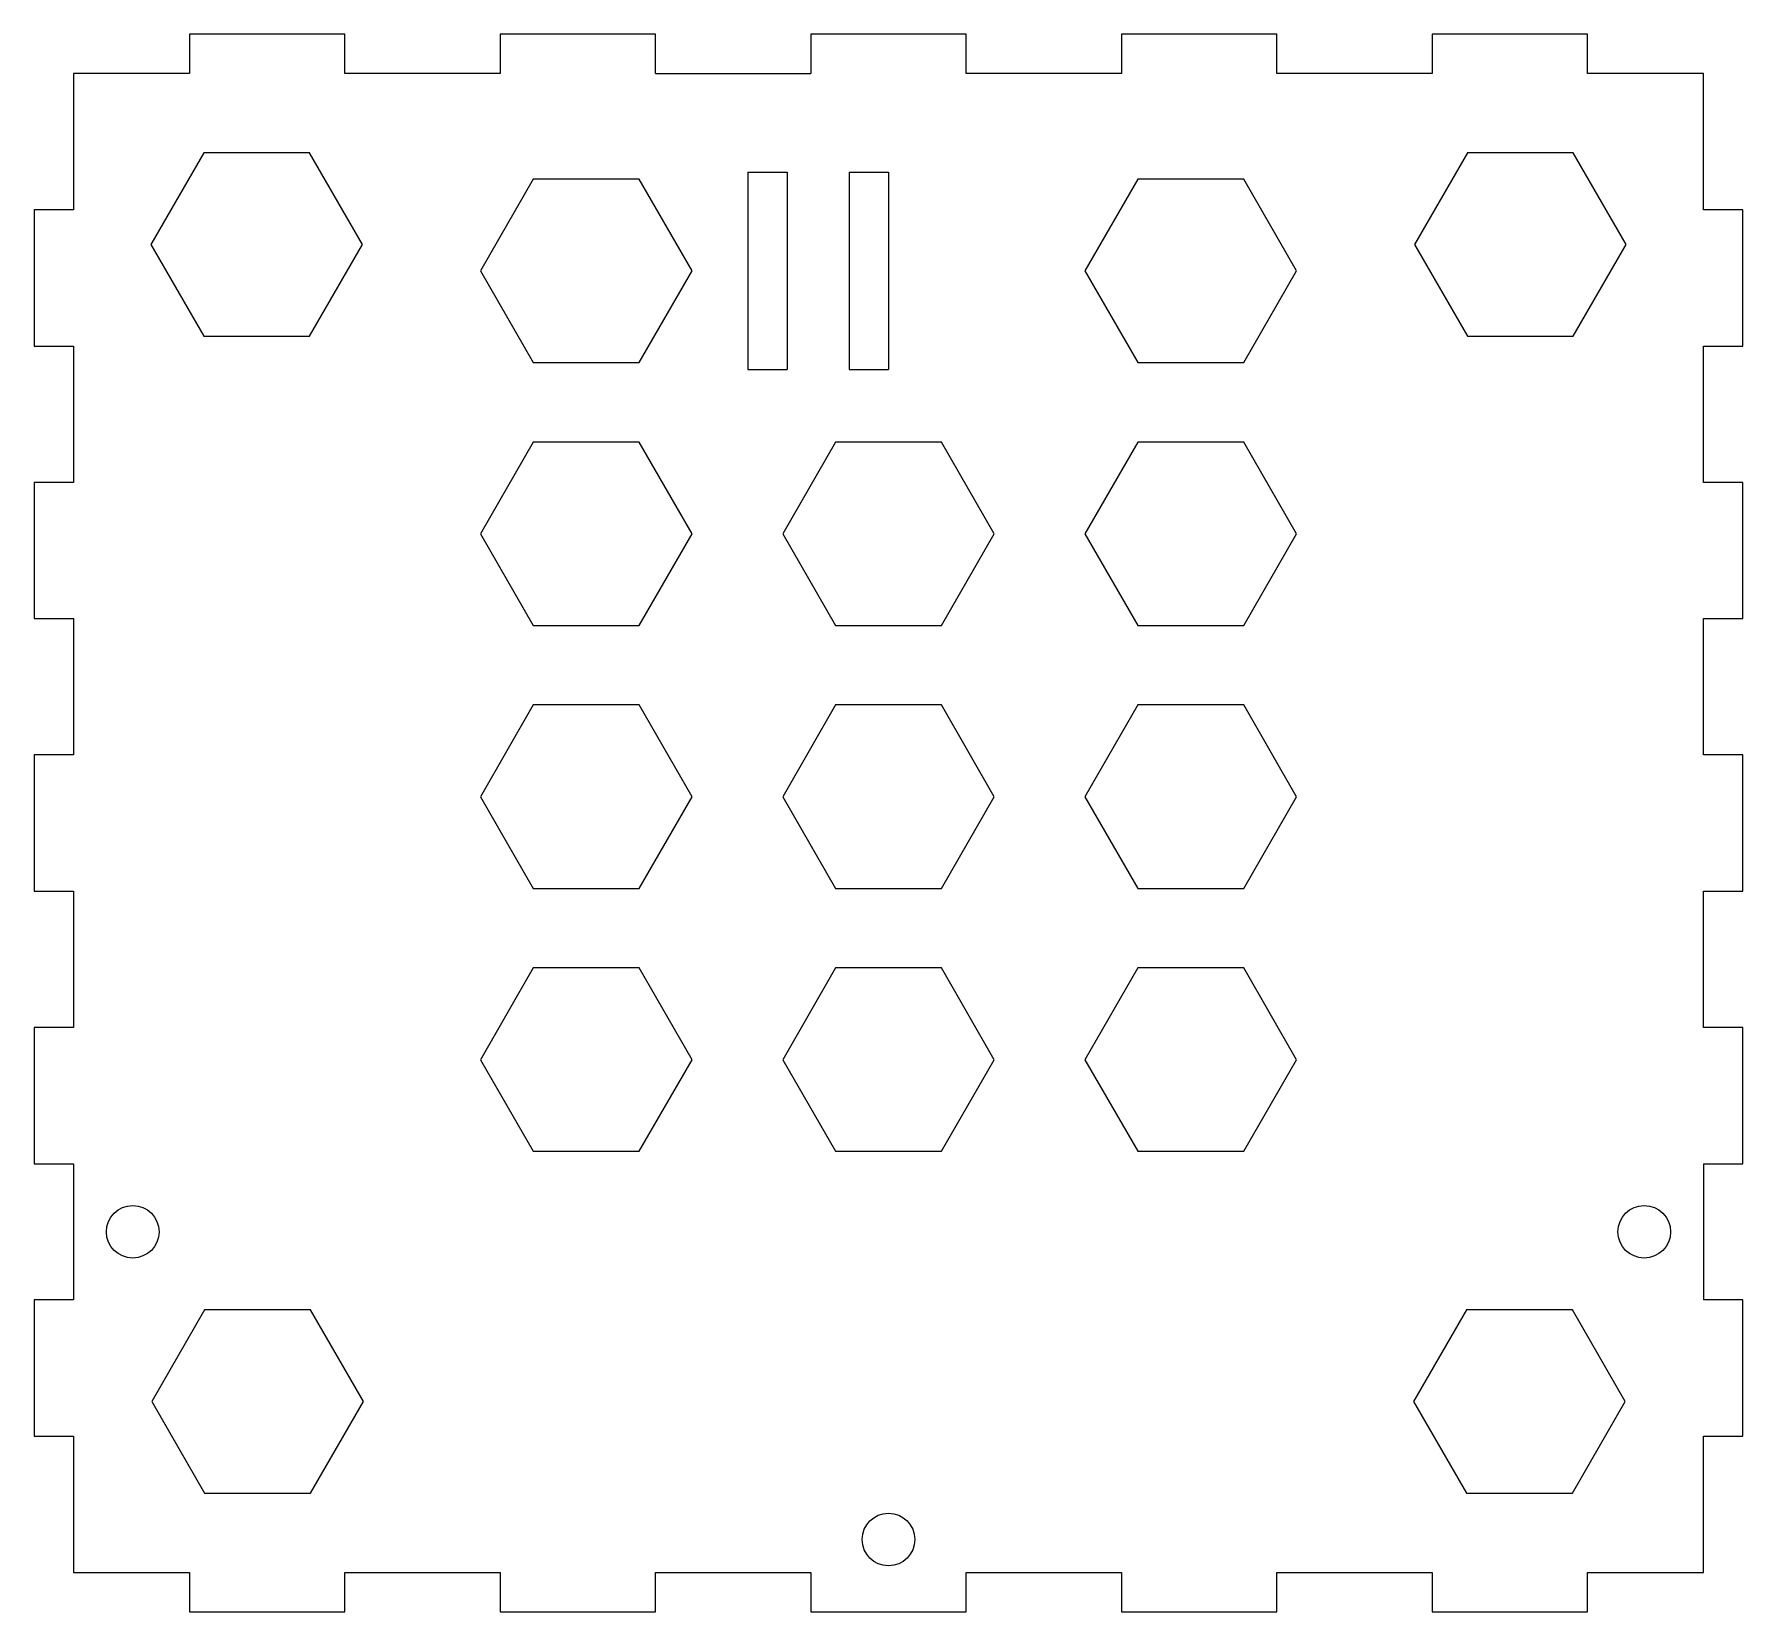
# Model space of a CAD drawing. Extents: x -65 to 65, y -60 to 60.
import ezdxf

# ---------------------------------------------------------------- set-up
doc = ezdxf.new("R2010")
doc.units = 0
doc.header["$MEASUREMENT"] = 0
doc.layers.add('VISIBLE', color=7, linetype='CONTINUOUS')

msp = doc.modelspace()

# ---------------------------------------------------------------- linework, layer by layer
at = {"layer": 'VISIBLE'}
for p, q in [((-41.36, 60.37), (-53.18, 60.37)), ((-53.18, 60.37), (-53.18, 57.37)), ((-41.36, 57.37), (-41.36, 60.37)), ((-17.73, 60.37), (-29.55, 60.37)), ((-29.55, 60.37), (-29.55, 57.37)), ((-17.73, 57.37), (-17.73, 60.37)), ((5.91, 60.37), (-5.91, 60.37)), ((-5.91, 60.37), (-5.91, 57.37)), ((5.91, 57.37), (5.91, 60.37)), ((29.55, 60.37), (17.73, 60.37)), ((17.73, 60.37), (17.73, 57.37)), ((29.55, 57.37), (29.55, 60.37)), ((53.18, 60.37), (41.36, 60.37)), ((41.36, 60.37), (41.36, 57.37)), ((53.18, 57.37), (53.18, 60.37)), ((-53.18, 57.37), (-62, 57.37)), ((-62, 57.37), (-62, 47.01)), ((-29.55, 57.37), (-41.36, 57.37)), ((-17.73, 57.37), (-5.91, 57.37)), ((17.73, 57.37), (5.91, 57.37)), ((41.36, 57.37), (29.55, 57.37)), ((62, 57.37), (53.18, 57.37)), ((62, 47.01), (62, 57.37)), ((-52.1, 51.35), (-56.12, 44.37)), ((-44.04, 51.35), (-52.1, 51.35)), ((-40.02, 44.37), (-44.04, 51.35)), ((44.04, 51.35), (40.02, 44.37)), ((52.1, 51.35), (44.04, 51.35)), ((56.12, 44.37), (52.1, 51.35)), ((-10.7, 49.87), (-10.7, 34.87)), ((-10.7, 49.87), (-7.7, 49.87)), ((-7.7, 49.87), (-7.7, 34.87)), ((-3, 49.87), (-3, 34.87)), ((-3, 49.87), (0, 49.87)), ((0, 49.87), (0, 34.87)), ((-27.03, 49.35), (-31.05, 42.37)), ((-18.97, 49.35), (-27.03, 49.35)), ((-14.95, 42.37), (-18.97, 49.35)), ((18.97, 49.35), (14.95, 42.37)), ((27.03, 49.35), (18.97, 49.35)), ((31.05, 42.37), (27.03, 49.35)), ((-62, 47.01), (-65, 47.01)), ((-65, 47.01), (-65, 36.64)), ((65, 47.01), (62, 47.01)), ((65, 36.64), (65, 47.01)), ((-56.12, 44.37), (-52.1, 37.4)), ((-44.04, 37.4), (-40.02, 44.37)), ((40.02, 44.37), (44.04, 37.4)), ((52.1, 37.4), (56.12, 44.37)), ((-31.05, 42.37), (-27.03, 35.4)), ((-18.97, 35.4), (-14.95, 42.37)), ((14.95, 42.37), (18.97, 35.4)), ((27.03, 35.4), (31.05, 42.37)), ((-65, 36.64), (-62, 36.64)), ((-62, 36.64), (-62, 26.28)), ((-52.1, 37.4), (-44.04, 37.4)), ((44.04, 37.4), (52.1, 37.4)), ((62, 26.28), (62, 36.64)), ((62, 36.64), (65, 36.64)), ((-27.03, 35.4), (-18.97, 35.4)), ((18.97, 35.4), (27.03, 35.4)), ((-10.7, 34.87), (-7.7, 34.87)), ((-3, 34.87), (0, 34.87)), ((-27.03, 29.35), (-31.05, 22.37)), ((-18.97, 29.35), (-27.03, 29.35)), ((-14.95, 22.37), (-18.97, 29.35)), ((-4.03, 29.35), (-8.05, 22.37)), ((4.03, 29.35), (-4.03, 29.35)), ((8.05, 22.37), (4.03, 29.35)), ((18.97, 29.35), (14.95, 22.37)), ((27.03, 29.35), (18.97, 29.35)), ((31.05, 22.37), (27.03, 29.35)), ((-62, 26.28), (-65, 26.28)), ((-65, 26.28), (-65, 15.92)), ((65, 26.28), (62, 26.28)), ((65, 15.92), (65, 26.28)), ((-31.05, 22.37), (-27.03, 15.4)), ((-18.97, 15.4), (-14.95, 22.37)), ((-8.05, 22.37), (-4.03, 15.4)), ((4.03, 15.4), (8.05, 22.37)), ((14.95, 22.37), (18.97, 15.4)), ((27.03, 15.4), (31.05, 22.37)), ((-65, 15.92), (-62, 15.92)), ((-62, 15.92), (-62, 5.55)), ((62, 5.55), (62, 15.92)), ((62, 15.92), (65, 15.92)), ((-27.03, 15.4), (-18.97, 15.4)), ((-4.03, 15.4), (4.03, 15.4)), ((18.97, 15.4), (27.03, 15.4)), ((-27.03, 9.35), (-31.05, 2.37)), ((-18.97, 9.35), (-27.03, 9.35)), ((-14.95, 2.37), (-18.97, 9.35)), ((-4.03, 9.35), (-8.05, 2.37)), ((4.03, 9.35), (-4.03, 9.35)), ((8.05, 2.37), (4.03, 9.35)), ((18.97, 9.35), (14.95, 2.37)), ((27.03, 9.35), (18.97, 9.35)), ((31.05, 2.37), (27.03, 9.35)), ((-62, 5.55), (-65, 5.55)), ((-65, 5.55), (-65, -4.81)), ((65, 5.55), (62, 5.55)), ((65, -4.81), (65, 5.55)), ((-31.05, 2.37), (-27.03, -4.6)), ((-18.97, -4.6), (-14.95, 2.37)), ((-8.05, 2.37), (-4.03, -4.6)), ((4.03, -4.6), (8.05, 2.37)), ((14.95, 2.37), (18.97, -4.6)), ((27.03, -4.6), (31.05, 2.37)), ((-65, -4.81), (-62, -4.81)), ((-62, -4.81), (-62, -15.18)), ((-27.03, -4.6), (-18.97, -4.6)), ((-4.03, -4.6), (4.03, -4.6)), ((18.97, -4.6), (27.03, -4.6)), ((62, -15.18), (62, -4.81)), ((62, -4.81), (65, -4.81)), ((-27.03, -10.65), (-31.05, -17.63)), ((-18.97, -10.65), (-27.03, -10.65)), ((-14.95, -17.63), (-18.97, -10.65)), ((-4.03, -10.65), (-8.05, -17.63)), ((4.03, -10.65), (-4.03, -10.65)), ((8.05, -17.63), (4.03, -10.65)), ((18.97, -10.65), (14.95, -17.63)), ((27.03, -10.65), (18.97, -10.65)), ((31.05, -17.63), (27.03, -10.65)), ((-62, -15.18), (-65, -15.18)), ((-65, -15.18), (-65, -25.54)), ((65, -15.18), (62, -15.18)), ((65, -25.54), (65, -15.18)), ((-31.05, -17.63), (-27.03, -24.6)), ((-18.97, -24.6), (-14.95, -17.63)), ((-8.05, -17.63), (-4.03, -24.6)), ((4.03, -24.6), (8.05, -17.63)), ((14.95, -17.63), (18.97, -24.6)), ((27.03, -24.6), (31.05, -17.63)), ((-27.03, -24.6), (-18.97, -24.6)), ((-4.03, -24.6), (4.03, -24.6)), ((18.97, -24.6), (27.03, -24.6)), ((-65, -25.54), (-62, -25.54)), ((-62, -25.54), (-62, -35.9)), ((62, -25.54), (62, -35.9)), ((62, -25.54), (65, -25.54)), ((-62, -35.9), (-65, -35.9)), ((-65, -35.9), (-65, -46.27)), ((65, -35.9), (62, -35.9)), ((65, -46.27), (65, -35.9)), ((-52.03, -36.65), (-56.05, -43.63)), ((-43.97, -36.65), (-52.03, -36.65)), ((-39.95, -43.63), (-43.97, -36.65)), ((43.97, -36.65), (39.95, -43.63)), ((52.03, -36.65), (43.97, -36.65)), ((56.05, -43.63), (52.03, -36.65)), ((-56.05, -43.63), (-52.03, -50.6)), ((-43.97, -50.6), (-39.95, -43.63)), ((39.95, -43.63), (43.97, -50.6)), ((52.03, -50.6), (56.05, -43.63)), ((-65, -46.27), (-62, -46.27)), ((-62, -46.27), (-62, -56.63)), ((62, -56.63), (62, -46.27)), ((62, -46.27), (65, -46.27)), ((-52.03, -50.6), (-43.97, -50.6)), ((43.97, -50.6), (52.03, -50.6)), ((-62, -56.63), (-53.18, -56.63)), ((-53.18, -56.63), (-53.18, -59.63)), ((-41.36, -59.63), (-41.36, -56.63)), ((-41.36, -56.63), (-29.55, -56.63)), ((-29.55, -56.63), (-29.55, -59.63)), ((-17.73, -59.63), (-17.73, -56.63)), ((-17.73, -56.63), (-5.91, -56.63)), ((-5.91, -56.63), (-5.91, -59.63)), ((5.91, -59.63), (5.91, -56.63)), ((5.91, -56.63), (17.73, -56.63)), ((17.73, -56.63), (17.73, -59.63)), ((29.55, -59.63), (29.55, -56.63)), ((29.55, -56.63), (41.36, -56.63)), ((41.36, -56.63), (41.36, -59.63)), ((53.18, -59.63), (53.18, -56.63)), ((53.18, -56.63), (62, -56.63)), ((-53.18, -59.63), (-41.36, -59.63)), ((-29.55, -59.63), (-17.73, -59.63)), ((-5.91, -59.63), (5.91, -59.63)), ((17.73, -59.63), (29.55, -59.63)), ((41.36, -59.63), (53.18, -59.63))]:
    msp.add_line(p, q, dxfattribs=at)
for centre in [(-57.5, -30.72), (57.5, -30.72), (0, -54.13)]:
    msp.add_circle(centre, 2, dxfattribs=at)

doc.saveas('drawing.dxf')
